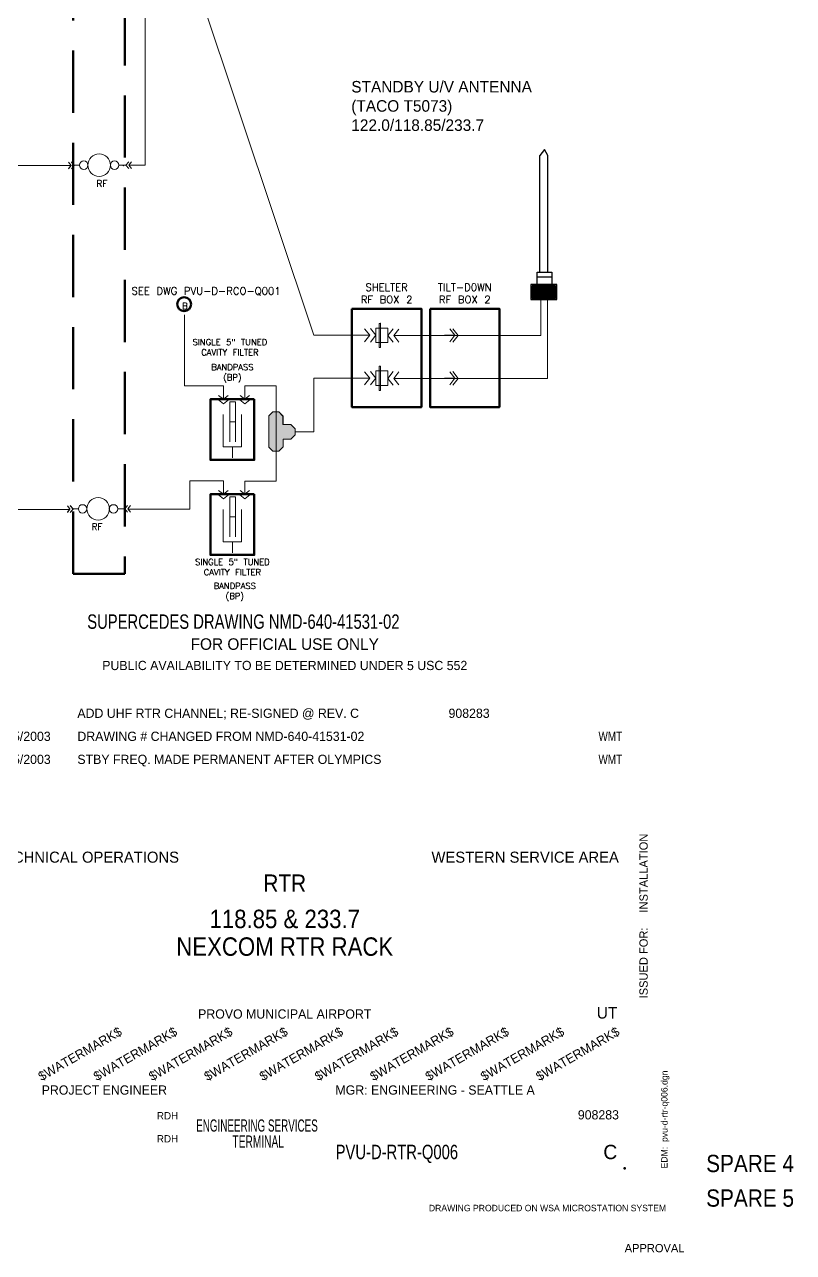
# Model space of a CAD drawing. Header units: inches. Extents: x 0 to 444788, y 0 to 92365.
# Drawn here: x 26.99 to 35.33, y -0.41 to 12.91 of the extents above; entities that cross this region are included whole.
import ezdxf
from ezdxf.enums import TextEntityAlignment as Align

# ---------------------------------------------------------------- set-up
doc = ezdxf.new("R2010")
doc.units = ezdxf.units.IN
doc.header["$MEASUREMENT"] = 0
doc.linetypes.add('DASHEDSPACED', pattern=[1, 0.675, -0.325])
for name, color, linetype, lineweight in [('ANNO-TEXT', 7, 'Continuous', 30), ('ANNO-TTLB', 30, 'Continuous', 30), ('Q-DATA-CABL', 1, 'Continuous', 50), ('Q-DIAG', 1, 'Continuous', 50), ('Q-RACK', 4, 'Continuous', 50), ('Q-SCEM', 4, 'Continuous', 50), ('Q-TELC-EQPN', 4, 'Continuous', 50)]:
    doc.layers.add(name, color=color, linetype=linetype, lineweight=lineweight)
doc.styles.get("Standard").update_dxf_attribs({"font": 'txt.shx'})
doc.styles.add('Style-ENGINEERING', font='ENGINEERING.shx')
doc.styles.add('Style-FANCY', font='FANCY.shx')
doc.styles.add('Style-WORKING', font='WORKING.shx')

# ---------------------------------------------------------------- blocks, each defined once
blk = doc.blocks.new('*U5')
at = {"layer": 'Q-TELC-EQPN', "color": 1, "linetype": 'Continuous', "lineweight": 15}
for p, q in [((-0.127, 0.152), (-0.088, 0.19)), ((-0.127, -0.152), (-0.127, 0.152)), ((-0.088, 0.19), (-0.031, 0.19)), ((-0.031, 0.19), (0.01, 0.148)), ((0.01, 0.148), (0.01, 0.067)), ((0.01, 0.067), (0.086, 0.067)), ((0.086, 0.067), (0.127, 0.027)), ((0.127, 0.027), (0.127, -0.031)), ((0.086, -0.072), (0.011, -0.072)), ((0.011, -0.072), (0.011, -0.147)), ((0.127, -0.031), (0.086, -0.072)), ((-0.127, -0.152), (-0.088, -0.19)), ((-0.088, -0.19), (-0.031, -0.19)), ((-0.031, -0.19), (0.011, -0.147))]:
    blk.add_line(p, q, dxfattribs=at)
blk = doc.blocks.new('TITLEB')
at = {"layer": 'ANNO-TTLB', "linetype": 'Continuous', "lineweight": 50}
blk.add_point((0, 0), dxfattribs=at)
at = {"layer": 'ANNO-TTLB', "linetype": 'Continuous', "lineweight": 50, "style": 'Style-WORKING'}
blk.add_text('ISSUED FOR:', height=0.09, rotation=90, dxfattribs=at).set_placement((0.25, 1.844))
at = {"layer": 'ANNO-TTLB', "color": 30, "linetype": 'Continuous', "lineweight": 15, "style": 'Style-WORKING', "width": 0.999998}
for p in [(-6.326, 0.944), (-5.726, 0.944), (-5.126, 0.944), (-4.526, 0.944), (-3.926, 0.944), (-3.326, 0.944), (-2.726, 0.944), (-2.126, 0.944), (-1.526, 0.944), (-0.926, 0.944)]:
    blk.add_text('$WATERMARK$', height=0.1, rotation=30, dxfattribs=at).set_placement(p)
at = {"layer": 'ANNO-TTLB', "linetype": 'Continuous', "lineweight": 15, "style": 'Style-WORKING'}
blk.add_text('EDM:', height=0.0699, rotation=90, dxfattribs=at).set_placement((0.465, 0))
blk = doc.blocks.new('FOUO')
at = {"layer": 'ANNO-TTLB', "linetype": 'Continuous', "lineweight": 50, "style": 'Style-WORKING'}
blk.add_text('FOR OFFICIAL USE ONLY', height=0.125, dxfattribs=at).set_placement((0, 0.313), align=Align.CENTER)
at = {"layer": 'ANNO-TTLB', "linetype": 'Continuous', "lineweight": 30, "insert": (0, 0.092), "char_height": 0.1, "attachment_point": 8, "line_spacing_factor": 0.975, "style": 'Style-WORKING'}
blk.add_mtext('PUBLIC AVAILABILITY TO BE DETERMINED UNDER 5 USC 552\\P', dxfattribs=at)

msp = doc.modelspace()

# ---------------------------------------------------------------- hatches: boundary and pattern name
at = {"layer": 'Q-TELC-EQPN', "lineweight": 15, "extrusion": (0, 0, -1)}
msp.add_hatch(color=1, dxfattribs=at).paths.add_polyline_path([(-29.747, 8.279), (-29.795, 8.327), (-29.795, 8.412), (-29.879, 8.412), (-29.924, 8.458), (-29.924, 8.523), (-29.879, 8.569), (-29.793, 8.569), (-29.793, 8.66), (-29.747, 8.706), (-29.682, 8.706), (-29.639, 8.663), (-29.639, 8.322), (-29.682, 8.279)], flags=0)

# ---------------------------------------------------------------- linework, layer by layer
at = {"layer": 'Q-DATA-CABL', "color": 5, "lineweight": 15}
for p, q in [((28.297, 11.382), (28.297, 16.505)), ((28.122, 11.382), (28.297, 11.382)), ((32.591, 9.924), (32.591, 9.535)), ((32.661, 9.924), (32.661, 9.07)), ((31.001, 9.534), (32.114, 9.534)), ((31.478, 9.535), (32.591, 9.535)), ((30.129, 9.072), (30.129, 8.49)), ((31.001, 9.069), (32.184, 9.069)), ((31.478, 9.07), (32.661, 9.07)), ((29.924, 8.49), (30.129, 8.49)), ((29.146, 7.957), (28.781, 7.957)), ((28.781, 7.957), (28.781, 7.652))]:
    msp.add_line(p, q, dxfattribs=at)
at = {"layer": 'Q-DATA-CABL', "color": 5, "lineweight": 15, "flags": 128}
msp.add_lwpolyline([(29.146, 8.988), (28.726, 8.988), (28.726, 9.758)], dxfattribs=at)
at = {"layer": 'Q-DIAG', "linetype": 'DASHEDSPACED'}
for p, q in [((27.515, 6.951), (27.515, 20.139)), ((28.078, 20.139), (28.078, 6.951)), ((27.515, 6.951), (28.078, 6.951))]:
    msp.add_line(p, q, dxfattribs=at)
at = {"layer": 'Q-RACK', "color": 5, "linetype": 'Continuous', "lineweight": 15}
msp.add_line((30.129, 9.537), (28.135, 15.493), dxfattribs=at)
at = {"layer": 'Q-RACK', "color": 4, "linetype": 'Continuous', "lineweight": 30}
for p, q in [((32.63, 11.554), (32.58, 11.486)), ((32.58, 10.221), (32.58, 11.486)), ((32.667, 11.486), (32.63, 11.554)), ((32.667, 10.221), (32.667, 11.486)), ((32.551, 10.221), (32.71, 10.221)), ((32.551, 10.088), (32.551, 10.221)), ((32.551, 10.172), (32.71, 10.172)), ((32.71, 10.221), (32.71, 10.088)), ((32.763, 10.088), (32.483, 10.088)), ((32.483, 10.088), (32.483, 9.924)), ((32.751, 10.075), (32.495, 10.075)), ((32.495, 10.075), (32.495, 9.937)), ((32.74, 10.065), (32.506, 10.065)), ((32.506, 10.065), (32.506, 9.947)), ((32.729, 10.054), (32.517, 10.054)), ((32.517, 10.054), (32.517, 9.958)), ((32.719, 10.044), (32.527, 10.044)), ((32.527, 10.044), (32.527, 9.968)), ((32.709, 10.034), (32.537, 10.034)), ((32.537, 10.034), (32.537, 9.978)), ((32.7, 10.024), (32.546, 10.024)), ((32.546, 10.024), (32.546, 9.988)), ((32.689, 10.013), (32.557, 10.013)), ((32.557, 10.013), (32.557, 9.999)), ((32.557, 9.999), (32.689, 9.999)), ((32.683, 10.007), (32.563, 10.007)), ((32.563, 10.007), (32.563, 10.005)), ((32.563, 10.005), (32.683, 10.005)), ((32.683, 10.005), (32.683, 10.007)), ((32.689, 9.999), (32.689, 10.013)), ((32.7, 9.988), (32.7, 10.024)), ((32.709, 9.978), (32.709, 10.034)), ((32.719, 9.968), (32.719, 10.044)), ((32.729, 9.958), (32.729, 10.054)), ((32.74, 9.947), (32.74, 10.065)), ((32.751, 9.937), (32.751, 10.075)), ((32.763, 9.924), (32.763, 10.088)), ((32.483, 9.924), (32.763, 9.924)), ((32.495, 9.937), (32.751, 9.937)), ((32.506, 9.947), (32.74, 9.947)), ((32.517, 9.958), (32.729, 9.958)), ((32.527, 9.968), (32.719, 9.968)), ((32.537, 9.978), (32.709, 9.978)), ((32.546, 9.988), (32.7, 9.988))]:
    msp.add_line(p, q, dxfattribs=at)
at = {"layer": 'Q-RACK', "flags": 128}
for points in [[(30.541, 9.825), (31.294, 9.825), (31.294, 8.758), (30.541, 8.758)], [(31.388, 9.825), (32.141, 9.825), (32.141, 8.758), (31.388, 8.758)], [(29.481, 8.843), (29.006, 8.843), (29.006, 8.186), (29.481, 8.186)], [(29.481, 7.812), (29.006, 7.812), (29.006, 7.155), (29.481, 7.155)]]:
    msp.add_lwpolyline(points, close=True, dxfattribs=at)
at = {"layer": 'Q-RACK'}
msp.add_circle((28.72, 9.875), 0.0752, dxfattribs=at)
at = {"layer": 'Q-SCEM', "lineweight": 15}
for p, q in [((26.488, 11.379), (27.379, 11.379)), ((27.498, 11.379), (27.379, 11.379)), ((27.494, 11.38), (27.466, 11.415)), ((27.494, 11.379), (27.466, 11.414)), ((27.494, 11.38), (27.466, 11.345)), ((27.494, 11.379), (27.466, 11.344)), ((27.527, 11.38), (27.498, 11.417)), ((27.527, 11.379), (27.498, 11.416)), ((27.527, 11.38), (27.498, 11.343)), ((27.527, 11.379), (27.498, 11.342)), ((27.585, 11.382), (27.53, 11.382)), ((27.677, 11.382), (27.677, 11.382)), ((27.677, 11.379), (27.677, 11.379)), ((27.921, 11.382), (27.921, 11.382)), ((27.921, 11.379), (27.921, 11.379)), ((28.012, 11.382), (28.09, 11.382)), ((28.089, 11.382), (28.119, 11.419)), ((28.089, 11.382), (28.119, 11.345)), ((28.122, 11.382), (28.15, 11.417)), ((28.122, 11.382), (28.15, 11.347)), ((30.734, 9.537), (30.678, 9.607)), ((30.8, 9.537), (30.741, 9.61)), ((30.8, 9.457), (30.8, 9.616)), ((30.8, 9.616), (30.929, 9.616)), ((30.85, 9.666), (30.838, 9.666)), ((30.838, 9.666), (30.838, 9.404)), ((30.85, 9.404), (30.85, 9.666)), ((30.929, 9.616), (30.929, 9.457)), ((30.929, 9.535), (30.988, 9.608)), ((30.995, 9.535), (31.051, 9.605)), ((31.658, 9.537), (31.602, 9.607)), ((31.693, 9.535), (31.634, 9.608)), ((30.734, 9.537), (30.678, 9.466)), ((30.8, 9.537), (30.741, 9.463)), ((30.929, 9.457), (30.8, 9.457)), ((30.929, 9.535), (30.988, 9.461)), ((30.995, 9.535), (31.051, 9.464)), ((31.658, 9.537), (31.602, 9.466)), ((31.693, 9.535), (31.634, 9.461)), ((31.693, 9.535), (31.891, 9.535)), ((30.838, 9.404), (30.85, 9.404)), ((30.85, 9.201), (30.838, 9.201)), ((30.838, 9.201), (30.838, 8.939)), ((30.85, 8.939), (30.85, 9.201)), ((30.734, 9.072), (30.678, 9.142)), ((30.734, 9.072), (30.678, 9.001)), ((30.8, 9.072), (30.741, 9.145)), ((30.8, 9.072), (30.741, 8.998)), ((30.8, 8.992), (30.8, 9.151)), ((30.8, 9.151), (30.929, 9.151)), ((30.929, 9.151), (30.929, 8.992)), ((30.929, 9.07), (30.988, 9.143)), ((30.929, 9.07), (30.988, 8.996)), ((30.995, 9.07), (31.051, 9.14)), ((30.995, 9.07), (31.051, 8.999)), ((31.658, 9.072), (31.602, 9.142)), ((31.658, 9.072), (31.602, 9.001)), ((31.693, 9.07), (31.634, 9.143)), ((31.693, 9.07), (31.634, 8.996)), ((29.146, 8.988), (29.146, 8.843)), ((29.379, 8.987), (29.379, 8.843)), ((29.379, 8.987), (29.718, 8.987)), ((30.929, 8.992), (30.8, 8.992)), ((30.838, 8.939), (30.85, 8.939)), ((29.146, 8.795), (29.093, 8.838)), ((29.146, 8.843), (29.095, 8.884)), ((29.146, 8.843), (29.198, 8.884)), ((29.146, 8.795), (29.2, 8.838)), ((29.216, 8.382), (29.216, 8.816)), ((29.216, 8.816), (29.278, 8.816)), ((29.278, 8.816), (29.278, 8.382)), ((29.379, 8.795), (29.326, 8.838)), ((29.379, 8.843), (29.328, 8.884)), ((29.379, 8.843), (29.431, 8.884)), ((29.379, 8.795), (29.433, 8.838)), ((29.144, 8.678), (29.144, 8.328)), ((29.342, 8.328), (29.342, 8.678)), ((29.278, 8.599), (29.216, 8.599)), ((29.144, 8.328), (29.342, 8.328)), ((29.246, 8.328), (29.246, 8.209)), ((29.146, 7.957), (29.146, 7.812)), ((29.379, 7.956), (29.379, 7.812)), ((29.379, 7.956), (29.718, 7.956)), ((29.146, 7.764), (29.093, 7.807)), ((29.146, 7.812), (29.095, 7.853)), ((29.146, 7.812), (29.198, 7.853)), ((29.146, 7.764), (29.2, 7.807)), ((29.216, 7.351), (29.216, 7.785)), ((29.216, 7.785), (29.278, 7.785)), ((29.278, 7.785), (29.278, 7.351)), ((29.379, 7.764), (29.326, 7.807)), ((29.379, 7.812), (29.328, 7.853)), ((29.379, 7.812), (29.431, 7.853)), ((29.379, 7.764), (29.433, 7.807)), ((26.43, 7.649), (27.368, 7.649)), ((27.468, 7.649), (27.368, 7.649)), ((27.482, 7.653), (27.454, 7.688)), ((27.482, 7.651), (27.454, 7.687)), ((27.482, 7.653), (27.454, 7.617)), ((27.482, 7.651), (27.454, 7.616)), ((27.515, 7.653), (27.485, 7.689)), ((27.515, 7.651), (27.485, 7.688)), ((27.515, 7.653), (27.485, 7.616)), ((27.515, 7.651), (27.485, 7.615)), ((27.573, 7.654), (27.518, 7.654)), ((27.665, 7.654), (27.665, 7.654)), ((27.665, 7.651), (27.665, 7.651)), ((27.908, 7.654), (27.908, 7.654)), ((27.908, 7.651), (27.909, 7.651)), ((28, 7.654), (28.078, 7.654)), ((28.077, 7.654), (28.106, 7.691)), ((28.077, 7.654), (28.106, 7.618)), ((28.11, 7.654), (28.138, 7.69)), ((28.11, 7.654), (28.138, 7.619)), ((28.11, 7.652), (28.781, 7.652)), ((29.144, 7.647), (29.144, 7.297)), ((29.342, 7.297), (29.342, 7.647)), ((29.278, 7.568), (29.216, 7.568)), ((29.144, 7.297), (29.342, 7.297)), ((29.246, 7.297), (29.246, 7.178))]:
    msp.add_line(p, q, dxfattribs=at)
at = {"layer": 'Q-SCEM', "color": 5, "linetype": 'Continuous', "lineweight": 15}
for p, q in [((30.734, 9.537), (30.129, 9.537)), ((30.995, 9.535), (31.544, 9.537)), ((31.658, 9.537), (31.544, 9.537)), ((31.693, 9.535), (32.232, 9.535)), ((30.734, 9.072), (30.129, 9.072)), ((30.995, 9.07), (31.544, 9.072)), ((31.658, 9.072), (31.544, 9.072)), ((31.693, 9.07), (32.232, 9.07))]:
    msp.add_line(p, q, dxfattribs=at)
at = {"layer": 'Q-SCEM', "lineweight": 15}
for centre, major_axis in [((27.799, 11.382), (0.122, 0)), ((27.631, 11.382), (0.0457, 0)), ((27.966, 11.382), (0.0457, 0)), ((27.787, 7.654), (0.122, 0)), ((27.619, 7.654), (0.0457, 0)), ((27.954, 7.654), (0.0457, 0))]:
    msp.add_ellipse(centre, major_axis=major_axis, ratio=0.999965, dxfattribs=at)
for p in [(28.061, 11.377), (30.85, 9.666), (30.85, 9.201)]:
    msp.add_point(p, dxfattribs=at)
at = {"layer": 'Q-TELC-EQPN', "color": 1, "lineweight": 15}
msp.add_line((29.718, 8.987), (29.718, 7.956), dxfattribs=at)
at = {"layer": 'Q-TELC-EQPN', "color": 1, "lineweight": 15, "flags": 128}
msp.add_lwpolyline([(29.639, 8.663), (29.682, 8.706), (29.747, 8.706), (29.793, 8.66), (29.793, 8.569), (29.879, 8.569), (29.924, 8.523), (29.924, 8.458), (29.879, 8.412), (29.795, 8.412), (29.795, 8.327), (29.747, 8.279), (29.682, 8.279), (29.639, 8.322)], close=True, dxfattribs=at)

# ---------------------------------------------------------------- block references
at = {"layer": 'ANNO-TTLB', "linetype": 'Continuous', "lineweight": 50}
for name, p in [('FOUO', (29.812, 5.812)), ('TITLEB', (33.5, 0.5))]:
    msp.add_blockref(name, p, dxfattribs=at)
at = {"layer": 'Q-TELC-EQPN', "color": 1, "linetype": 'Continuous', "lineweight": 15, "xscale": 1.125, "yscale": 1.125, "zscale": 1.125}
msp.add_blockref('*U5', (29.782, 8.493), dxfattribs=at)
msp.add_blockref('*U5', (29.782, 8.493), dxfattribs=at)

# ---------------------------------------------------------------- texts
at = {"layer": 'ANNO-TEXT', "width": 1.000035}
for p in [(27.768, 11.147), (27.716, 7.424)]:
    msp.add_text('RF', height=0.0713, dxfattribs=at).set_placement(p)
at = {"layer": 'ANNO-TEXT', "insert": (30.534, 12.024), "char_height": 0.125, "attachment_point": 4, "style": 'Style-ENGINEERING'}
msp.add_mtext('STANDBY U/V ANTENNA\\P(TACO T5073)\\P122.0/118.85/233.7', dxfattribs=at)
at = {"layer": 'ANNO-TEXT'}
for s, insert, char_height, attachment_point in [('SEE DWG PVU-D-RCO-Q001', (28.15, 9.97), 0.08, 7), ('SHELTER\\PRF BOX 2', (30.917, 9.884), 0.08, 8), ('TILT-D0WN\\PRF BOX 2', (31.765, 9.884), 0.08, 8), ('SINGLE 5" TUNED\\PCAVITY FILTER', (29.217, 9.496), 0.06636, 2), ('BANDPASS\\P(BP)', (29.244, 9.225), 0.0664, 2), ('SINGLE 5" TUNED\\PCAVITY FILTER', (29.244, 7.111), 0.06636, 2), ('BANDPASS\\P(BP)', (29.27, 6.852), 0.0664, 2)]:
    msp.add_mtext(s, dxfattribs=dict(at, insert=insert, char_height=char_height, attachment_point=attachment_point))
at = {"layer": 'ANNO-TEXT', "insert": (28.7, 9.821), "char_height": 0.0664, "attachment_point": 7, "line_spacing_factor": 0.6}
msp.add_mtext('B', dxfattribs=at)
at = {"layer": 'ANNO-TTLB', "color": 1, "linetype": 'Continuous', "lineweight": 30, "style": 'Style-WORKING', "width": 0.768001}
msp.add_text('SUPERCEDES DRAWING NMD-640-41531-02', height=0.15625, dxfattribs=at).set_placement((27.669, 6.353))
at = {"layer": 'ANNO-TTLB', "linetype": 'Continuous', "lineweight": 30, "style": 'Style-WORKING'}
for s, p in [('ADD UHF RTR CHANNEL; RE-SIGNED @ REV. C', (27.562, 5.437)), ('DRAWING # CHANGED FROM NMD-640-41531-02', (27.562, 5.187)), ('STBY FREQ. MADE PERMANENT AFTER OLYMPICS', (27.562, 4.937)), ('PROJECT ENGINEER', (27.175, 1.35)), ('MGR: ENGINEERING - SEATTLE A', (30.362, 1.35))]:
    msp.add_text(s, height=0.1, dxfattribs=at).set_placement(p, align=Align.MIDDLE_LEFT)
for s, p in [('908283', (31.812, 5.437)), ('03/05/2003', (26.938, 5.187)), ('03/05/2003', (26.938, 4.937))]:
    msp.add_text(s, height=0.1, dxfattribs=at).set_placement(p, align=Align.MIDDLE_CENTER)
at = {"layer": 'ANNO-TTLB', "linetype": 'Continuous', "lineweight": 30, "style": 'Style-WORKING', "width": 0.800005}
for p in [(33.344, 5.187), (33.344, 4.937)]:
    msp.add_text('WMT', height=0.1, dxfattribs=at).set_placement(p, align=Align.MIDDLE_CENTER)
at = {"layer": 'ANNO-TTLB', "linetype": 'Continuous', "lineweight": 50, "style": 'Style-WORKING'}
msp.add_text('INSTALLATION', height=0.09, rotation=90, dxfattribs=at).set_placement((33.75, 3.275))
at = {"layer": 'ANNO-TTLB', "linetype": 'Continuous', "lineweight": 50, "style": 'Style-FANCY'}
msp.add_text('ATO - TECHNICAL OPERATIONS', height=0.12, dxfattribs=at).set_placement((26.186, 3.816))
msp.add_text('WESTERN SERVICE AREA', height=0.12, dxfattribs=at).set_placement((33.437, 3.816), align=Align.RIGHT)
at = {"layer": 'ANNO-TTLB', "linetype": 'Continuous', "lineweight": 50, "style": 'Style-ENGINEERING', "width": 0.9}
msp.add_text('RTR', height=0.1875, dxfattribs=at).set_placement((29.812, 3.688), align=Align.TOP_CENTER)
at = {"layer": 'ANNO-TTLB', "linetype": 'Continuous', "lineweight": 50, "style": 'Style-ENGINEERING', "width": 0.899999}
for s, p in [('118.85 & 233.7', (29.812, 3.206)), ('NEXCOM RTR RACK', (29.812, 2.906))]:
    msp.add_text(s, height=0.2, dxfattribs=at).set_placement(p, align=Align.MIDDLE_CENTER)
at = {"layer": 'ANNO-TTLB', "linetype": 'Continuous', "lineweight": 30, "style": 'Style-WORKING'}
msp.add_text('PROVO MUNICIPAL AIRPORT', height=0.1, dxfattribs=at).set_placement((29.812, 2.125), align=Align.CENTER)
for s, height, p in [('UT', 0.125, (33.42, 2.125)), ('RDH', 0.08, (28.656, 1.031)), ('908283', 0.1, (33.438, 1.031)), ('RDH', 0.08, (28.656, 0.781))]:
    msp.add_text(s, height=height, dxfattribs=at).set_placement(p, align=Align.RIGHT)
at = {"layer": 'ANNO-TTLB', "linetype": 'Continuous', "lineweight": 15, "style": 'Style-WORKING'}
msp.add_text('pvu-d-rtr-q006.dgn', height=0.07, rotation=90, dxfattribs=at).set_placement((33.965, 0.786))
at = {"layer": 'ANNO-TTLB', "linetype": 'Continuous', "lineweight": 30, "style": 'Style-WORKING'}
for s, width, p in [('ENGINEERING SERVICES', 0.606061, (29.511, 1.031)), ('TERMINAL', 0.625, (29.524, 0.857))]:
    msp.add_text(s, height=0.132, dxfattribs=dict(at, width=width)).set_placement(p, align=Align.TOP_CENTER)
at = {"layer": 'ANNO-TTLB', "linetype": 'Continuous', "lineweight": 50, "style": 'Style-WORKING', "width": 0.768001}
msp.add_text('PVU-D-RTR-Q006', height=0.15625, dxfattribs=at).set_placement((30.364, 0.6))
at = {"layer": 'ANNO-TTLB', "linetype": 'Continuous', "lineweight": 50, "style": 'Style-WORKING'}
msp.add_text('C', height=0.156, dxfattribs=at).set_placement((33.344, 0.6), align=Align.CENTER)
at = {"layer": 'ANNO-TTLB', "color": 30, "linetype": 'Continuous', "lineweight": 50, "style": 'Style-ENGINEERING', "width": 0.9}
for s, p in [('SPARE 4', (34.861, 0.647)), ('SPARE 5', (34.861, 0.272))]:
    msp.add_text(s, height=0.1875, dxfattribs=at).set_placement(p, align=Align.TOP_CENTER)
at = {"layer": 'ANNO-TTLB', "linetype": 'Continuous', "lineweight": 15, "style": 'Style-WORKING'}
msp.add_text('DRAWING PRODUCED ON WSA MICROSTATION SYSTEM', height=0.07, dxfattribs=at).set_placement((33.95, 0.035), align=Align.RIGHT)
msp.add_text('APPROVAL', height=0.09, dxfattribs=at).set_placement((33.5, -0.41))

doc.saveas('drawing.dxf')
